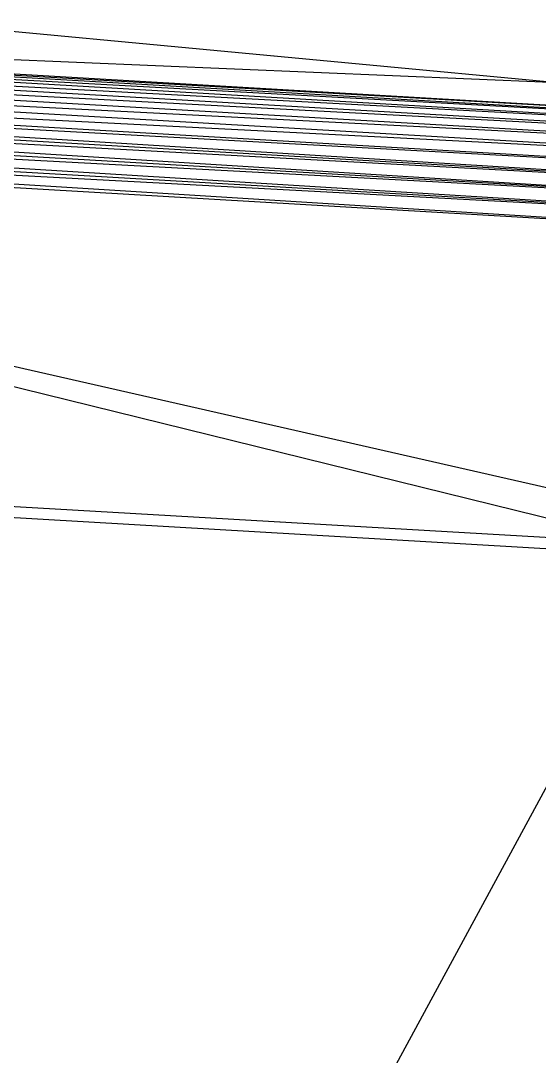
# Model space of a CAD drawing. Header units: millimetres. Extents: x -72 to 40, y 37 to 183.
# Drawn here: x -3 to 17.24, y 141.72 to 182.15 of the extents above; entities that cross this region are included whole.
import ezdxf

# ---------------------------------------------------------------- set-up
doc = ezdxf.new("R2010")
doc.units = ezdxf.units.MM
doc.layers.add('Shape2DView002', color=7, linetype='CONTINUOUS')

msp = doc.modelspace()

# ---------------------------------------------------------------- linework, layer by layer
at = {"layer": 'Shape2DView002'}
for p, q in [((31.728, 177.921), (-39.796, 182.08)), ((32.037, 178.026), (-39.796, 182.08)), ((-38.943, 182.153), (17.668, 179.753)), ((-38.943, 182.153), (32.037, 178.026)), ((31.141, 177.431), (-41.418, 181.649)), ((31.427, 177.721), (-41.418, 181.649)), ((31.427, 177.721), (-40.628, 181.91)), ((31.728, 177.921), (-40.628, 181.91)), ((17.668, 179.753), (-4.117, 181.803)), ((30.877, 177.057), (-42.148, 181.302)), ((31.141, 177.431), (-42.148, 181.302)), ((30.641, 176.609), (-42.799, 180.878)), ((30.877, 177.057), (-42.799, 180.878)), ((30.44, 176.098), (-43.354, 180.388)), ((30.641, 176.609), (-43.354, 180.388)), ((30.279, 175.536), (-43.592, 180.121)), ((30.44, 176.098), (-43.592, 180.121)), ((30.16, 174.938), (-43.981, 179.554)), ((30.279, 175.536), (-43.981, 179.554)), ((30.279, 175.536), (-43.801, 179.843)), ((30.16, 174.938), (-44.129, 179.256)), ((30.088, 174.318), (-44.245, 178.952)), ((30.16, 174.938), (-44.245, 178.952)), ((30.064, 173.691), (-44.379, 178.332)), ((30.088, 174.318), (-44.379, 178.332)), ((30.088, 174.318), (-44.328, 178.644)), ((-44.396, 178.019), (27.019, 161.772)), ((30.064, 173.691), (-44.396, 178.019)), ((-44.396, 178.019), (21.552, 161.751)), ((-35.793, 165.085), (21.552, 161.751)), ((21.552, 161.302), (-34.06, 164.535)), ((-33.962, 57.122), (21.552, 159.701))]:
    msp.add_line(p, q, dxfattribs=at)

doc.saveas('drawing.dxf')
